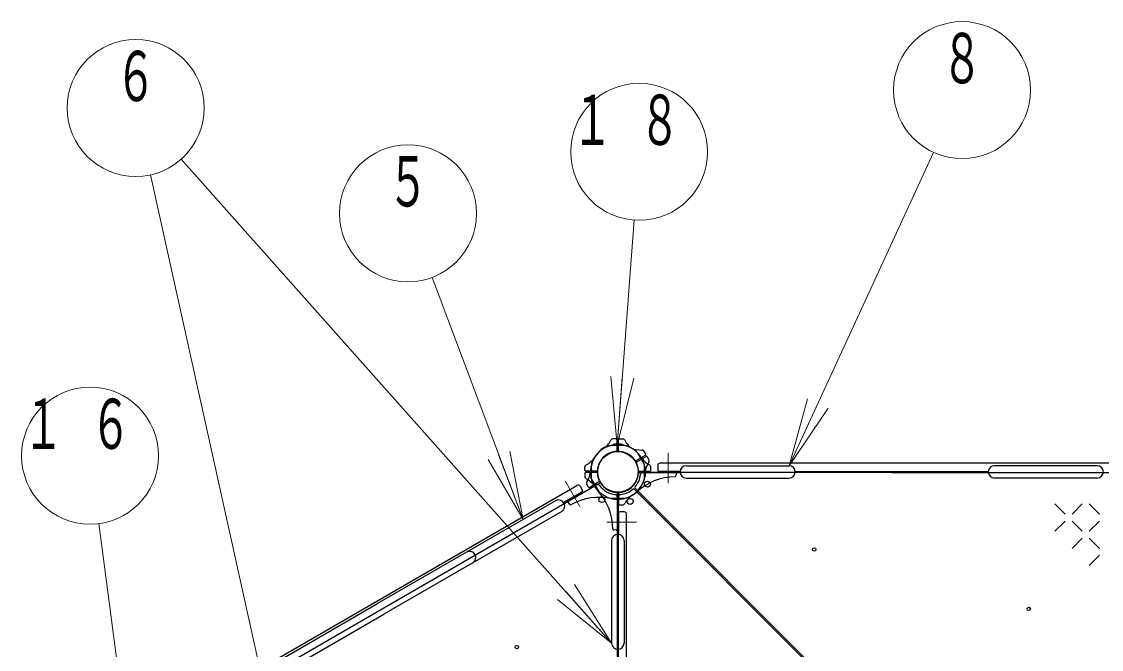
# Model space of a CAD drawing. Units: millimetres on the paper, scale 1:50. Extents: x -385 to 0, y -594 to 267.
# Drawn here: x -243.66 to -196.35, y 181.53 to 209.01 of the extents above; entities that cross this region are included whole.
import ezdxf
from ezdxf.enums import TextEntityAlignment as Align

# ---------------------------------------------------------------- set-up
doc = ezdxf.new("R2010")
doc.units = ezdxf.units.MM
doc.linetypes.add('USER2', pattern=[6, 3, -1, 1, -1])
doc.layers.add('1_50', color=2, linetype='Continuous', lineweight=25)
doc.styles.add('ＭＳ ゴシック', font='')
doc.styles.get('ＭＳ ゴシック').set_extended_font_data('MS Gothic')

msp = doc.modelspace()

# ---------------------------------------------------------------- linework, layer by layer
at = {"layer": '1_50', "color": 7, "lineweight": 13}
for p, q in [((-217.806, 181.799), (-236.663, 202.994)), ((-210.034, 189.571), (-203.709, 203.291)), ((-231.688, 173.785), (-238.008, 202.306)), ((-217.564, 190.449), (-216.824, 200.322)), ((-221.686, 187.216), (-225.673, 197.813)), ((-217.564, 190.449), (-217.839, 193.478)), ((-217.564, 190.449), (-217.34, 193.441)), ((-216.841, 193.404), (-217.564, 190.449)), ((-210.034, 189.571), (-209.232, 192.505)), ((-210.034, 189.571), (-208.778, 192.296)), ((-208.324, 192.086), (-210.034, 189.571)), ((-222.274, 190.2), (-221.686, 187.216)), ((-221.686, 187.216), (-223.21, 189.848)), ((-221.686, 187.216), (-222.742, 190.024)), ((-239.063, 177.806), (-240.268, 187.032)), ((-217.806, 181.799), (-219.8, 184.041)), ((-219.427, 184.373), (-217.806, 181.799)), ((-217.806, 181.799), (-220.174, 183.708))]:
    msp.add_line(p, q, dxfattribs=at)
at = {"layer": '1_50'}
for p, q in [((-217.606, 190.748), (-217.751, 190.743)), ((-217.564, 190.237), (-217.564, 190.708)), ((-217.504, 190.237), (-217.504, 190.708)), ((-217.463, 190.748), (-217.306, 190.742)), ((-216.315, 190.085), (-216.399, 190.219)), ((-216.737, 189.794), (-216.329, 190.03)), ((-216.707, 189.742), (-216.299, 189.978)), ((-216.244, 189.962), (-216.176, 189.833)), ((-218.983, 189.371), (-218.977, 189.528)), ((-218.983, 189.228), (-218.978, 189.082)), ((-218.472, 189.329), (-218.943, 189.329)), ((-218.472, 189.269), (-218.943, 189.269)), ((-216.597, 189.329), (-216.126, 189.329)), ((-216.597, 189.269), (-215.025, 189.269)), ((-216.086, 189.371), (-216.091, 189.516)), ((-218.331, 188.805), (-219.692, 188.019)), ((-218.824, 188.637), (-218.893, 188.765)), ((-218.361, 188.857), (-218.769, 188.621)), ((-214.985, 189.227), (-214.991, 189.122)), ((-217.564, 188.362), (-217.564, 186.79)), ((-217.504, 188.362), (-217.504, 187.891)), ((-219.706, 187.962), (-219.648, 187.874)), ((-217.463, 187.851), (-217.317, 187.856)), ((-217.606, 186.75), (-217.711, 186.756))]:
    msp.add_line(p, q, dxfattribs=at)
at = {"layer": '1_50', "color": 7}
for p, q in [((-218.299, 190.224), (-218.301, 190.227)), ((-217.953, 190.424), (-217.954, 190.427)), ((-217.734, 190.482), (-217.734, 190.486)), ((-217.334, 190.482), (-217.334, 190.486)), ((-216.351, 189.499), (-216.348, 189.499)), ((-215.784, 189.579), (-215.784, 189.399)), ((-215.774, 189.331), (-215.774, 189.267)), ((-215.774, 189.331), (-214.804, 189.331)), ((-215.774, 189.267), (-214.804, 189.267)), ((-195.384, 189.679), (-215.684, 189.679)), ((-201.306, 189.299), (-209.762, 189.299)), ((-216.351, 189.099), (-216.348, 189.099)), ((-236.907, 178.553), (-219.326, 188.703)), ((-219.074, 188.447), (-219.914, 187.962)), ((-219.042, 188.392), (-219.882, 187.907)), ((-219.19, 188.667), (-219.1, 188.511)), ((-219.074, 188.447), (-219.042, 188.392)), ((-217.502, 187.539), (-217.566, 187.539)), ((-217.566, 187.539), (-217.566, 186.569)), ((-217.502, 187.539), (-217.502, 186.569)), ((-217.254, 187.549), (-217.434, 187.549)), ((-217.154, 167.149), (-217.154, 187.449)), ((-217.534, 173.071), (-217.534, 181.527))]:
    msp.add_line(p, q, dxfattribs=at)
at = {"layer": '1_50', "color": 7, "linetype": 'USER2', "lineweight": 13}
for p, q in [((-217.136, 190.449), (-217.932, 190.449)), ((-216.737, 190.219), (-216.339, 189.529)), ((-215.334, 188.812), (-215.334, 190.115)), ((-218.684, 189.698), (-218.684, 188.901)), ((-216.384, 189.698), (-216.384, 188.901)), ((-219.196, 187.777), (-219.847, 188.905)), ((-218.729, 189.069), (-218.331, 188.379)), ((-217.136, 188.149), (-217.932, 188.149)), ((-218.022, 187.099), (-216.719, 187.099))]:
    msp.add_line(p, q, dxfattribs=at)
at = {"layer": '1_50', "color": 131}
for p, q in [((-205.534, 189.269), (-216.442, 189.269)), ((-214.534, 189.571), (-210.034, 189.571)), ((-205.534, 189.269), (-194.627, 189.269)), ((-196.534, 189.571), (-201.034, 189.571)), ((-214.534, 189.027), (-210.034, 189.027)), ((-196.534, 189.027), (-201.034, 189.027)), ((-194.289, 166.012), (-216.822, 188.544)), ((-194.247, 166.054), (-216.779, 188.587)), ((-220.268, 188.035), (-228.063, 183.535)), ((-217.504, 177.299), (-217.504, 188.207)), ((-219.996, 187.564), (-227.791, 183.064)), ((-217.806, 186.299), (-217.806, 181.799)), ((-217.262, 186.299), (-217.262, 181.799)), ((-235.857, 179.035), (-228.063, 183.535)), ((-235.585, 178.564), (-227.791, 183.064))]:
    msp.add_line(p, q, dxfattribs=at)
at = {"layer": '1_50', "color": 4}
for p, q in [((-237.358, 177.819), (-218.465, 188.727)), ((-217.564, 188.207), (-217.564, 166.392))]:
    msp.add_line(p, q, dxfattribs=at)
at = {"layer": '1_50', "color": 131, "lineweight": 13}
for p, q in [((-198.386, 187.897), (-197.936, 187.447)), ((-197.636, 187.447), (-197.186, 187.897)), ((-196.886, 187.897), (-196.436, 187.447)), ((-198.386, 186.697), (-197.936, 187.147)), ((-197.636, 187.147), (-197.186, 186.697)), ((-196.886, 186.697), (-196.436, 187.147)), ((-197.636, 185.947), (-197.186, 186.397)), ((-196.886, 186.397), (-196.436, 185.947)), ((-196.886, 185.197), (-196.436, 185.647))]:
    msp.add_line(p, q, dxfattribs=at)
at = {"layer": '1_50', "color": 7, "lineweight": 13}
for centre in [(-202.454, 206.015), (-238.658, 205.235), (-216.6, 203.314), (-226.729, 200.62), (-240.657, 190.007)]:
    msp.add_circle(centre, 3, dxfattribs=at)
at = {"layer": '1_50', "color": 7}
for centre, radius in [((-217.534, 189.299), 0.891), ((-217.534, 189.299), 0.891), ((-216.998, 188.006), 0.13), ((-208.934, 185.899), 0.075)]:
    msp.add_circle(centre, radius, dxfattribs=at)
at = {"layer": '1_50', "color": 131}
for centre, radius in [((-216.241, 188.764), 0.13), ((-216.998, 188.006), 0.13), ((-199.534, 183.299), 0.075)]:
    msp.add_circle(centre, radius, dxfattribs=at)
at = {"layer": '1_50', "color": 4}
for centre, radius in [((-218.234, 188.087), 0.13), ((-221.962, 181.629), 0.075)]:
    msp.add_circle(centre, radius, dxfattribs=at)
at = {"layer": '1_50'}
for centre, radius, start, end in [((-218.724, 191.15), 1, 302.7272, 332.5412), ((-217.748, 190.643), 0.1, 92, 152.5412), ((-217.748, 190.643), 0.1, 92, 152.5412), ((-217.604, 190.708), 0.04, 0, 92), ((-217.464, 190.708), 0.04, 88, 180), ((-217.321, 190.643), 0.1, 27.4588, 88), ((-216.345, 191.15), 1, 207.4588, 237.2728), ((-217.534, 189.299), 1.2, 122.7272, 180), ((-217.534, 189.299), 1.2, 120, 177.2728), ((-217.534, 189.299), 1.2, 90, 147.2728), ((-217.534, 189.299), 0.9, 94.2707, 180), ((-217.534, 189.299), 0.9, 90, 175.7293), ((-217.534, 189.299), 1.2, 62.7272, 120), ((-217.534, 189.299), 0.9, 34.2707, 120), ((-217.604, 190.237), 0.04, 274.2707, 0), ((-217.534, 189.299), 1.2, 32.7272, 90), ((-217.534, 189.299), 0.9, 4.2707, 90), ((-217.464, 190.237), 0.04, 180, 265.7293), ((-217.534, 189.299), 0.9, 0, 85.7293), ((-216.526, 191.255), 1, 242.7272, 272.5412), ((-217.534, 189.299), 1.2, 0, 57.2728), ((-216.477, 190.156), 0.1, 32, 92.5412), ((-219.385, 190.489), 1, 297.4588, 327.2728), ((-217.534, 189.299), 0.9, 120, 205.7293), ((-216.757, 189.829), 0.04, 214.2707, 300), ((-216.687, 189.707), 0.04, 120, 205.7293), ((-215.683, 190.489), 1, 212.7272, 242.5412), ((-215.337, 189.195), 1, 147.4588, 177.2728), ((-216.349, 190.064), 0.04, 300, 32), ((-216.279, 189.943), 0.04, 28, 120), ((-216.264, 189.786), 0.1, 327.4588, 28), ((-216.264, 189.786), 0.1, 327.4588, 28), ((-218.943, 189.369), 0.04, 178, 270), ((-218.943, 189.229), 0.04, 90, 182), ((-218.878, 189.513), 0.1, 117.4588, 178), ((-219.732, 189.404), 1, 327.4588, 357.2728), ((-217.534, 189.299), 1.2, 180, 222.2172), ((-218.472, 189.369), 0.04, 270, 355.7293), ((-218.472, 189.229), 0.04, 4.2707, 90), ((-217.534, 189.299), 0.9, 180, 265.7293), ((-217.534, 189.299), 0.9, 184.2707, 270), ((-217.534, 189.299), 0.9, 270, 355.7293), ((-217.534, 189.299), 0.9, 274.2707, 0), ((-217.534, 189.299), 0.9, 300, 25.7293), ((-217.534, 189.299), 1.2, 300, 357.2728), ((-217.534, 189.299), 1.2, 302.7272, 0), ((-216.597, 189.369), 0.04, 184.2707, 270), ((-216.597, 189.229), 0.04, 90, 175.7293), ((-216.191, 189.513), 0.1, 2, 62.5412), ((-216.126, 189.369), 0.04, 270, 2), ((-215.025, 189.229), 0.04, 357, 90), ((-218.878, 189.086), 0.1, 182, 242.5412), ((-218.878, 189.086), 0.1, 182, 242.5412), ((-219.385, 188.11), 1, 32.7272, 62.5412), ((-218.804, 188.812), 0.1, 147.4588, 208), ((-218.381, 188.891), 0.04, 300, 25.7293), ((-218.311, 188.77), 0.04, 34.2707, 120), ((-217.534, 189.299), 0.9, 214.2707, 300), ((-214.981, 186.485), 2.6, 91.0841, 132.2172), ((-215.031, 189.125), 0.04, 271.0842, 357), ((-218.789, 188.656), 0.04, 208, 300), ((-217.534, 189.299), 1.2, 212.7272, 270), ((-220.349, 186.746), 2.6, 1.0841, 42.2172), ((-217.604, 188.362), 0.04, 0, 85.7293), ((-217.534, 189.299), 1.2, 270, 312.2172), ((-217.464, 188.362), 0.04, 94.2707, 180), ((-216.345, 187.449), 1, 122.7272, 152.5412), ((-219.672, 187.984), 0.04, 120, 213), ((-219.615, 187.896), 0.04, 213, 298.9158), ((-218.338, 185.585), 2.6, 77.7828, 118.9159), ((-217.534, 189.299), 1.2, 257.7828, 300), ((-217.464, 187.891), 0.04, 180, 272), ((-217.321, 187.956), 0.1, 272, 332.5412), ((-217.709, 186.796), 0.04, 181.0841, 267), ((-217.604, 186.79), 0.04, 267, 0)]:
    msp.add_arc(centre, radius, start, end, dxfattribs=at)
at = {"layer": '1_50', "color": 7}
for centre, radius, start, end in [((-218.283, 190.237), 0.02, 128.6269, 210), ((-217.534, 189.299), 1.22, 120, 128.6269), ((-217.534, 189.299), 1.22, 111.3731, 120), ((-217.972, 190.417), 0.02, 30, 111.3731), ((-217.714, 190.486), 0.02, 98.6269, 180), ((-217.534, 189.299), 1.22, 90, 98.6269), ((-217.534, 189.299), 1.22, 81.3731, 90), ((-217.354, 190.486), 0.02, 0, 81.3731), ((-216.348, 189.479), 0.02, 8.6269, 90), ((-217.534, 189.299), 1.22, 0, 8.6269), ((-217.534, 189.299), 1.22, 351.3731, 0), ((-215.684, 189.579), 0.1, 90, 180), ((-215.684, 189.399), 0.1, 180, 270), ((-216.348, 189.119), 0.02, 270, 351.3731), ((-219.276, 188.617), 0.1, 30, 120), ((-219.186, 188.461), 0.1, 300, 30), ((-217.434, 187.449), 0.1, 90, 180), ((-217.254, 187.449), 0.1, 0, 90)]:
    msp.add_arc(centre, radius, start, end, dxfattribs=at)
at = {"layer": '1_50', "color": 131}
for centre, radius, start, end in [((-216.442, 189.169), 0.1, 90, 173.2128), ((-214.534, 189.299), 0.272, 90, 270), ((-210.034, 189.299), 0.272, 270, 90), ((-201.034, 189.299), 0.272, 90, 270), ((-196.534, 189.299), 0.272, 270, 90), ((-217.534, 189.299), 1, 318.8594, 353.2128), ((-217.404, 188.207), 0.1, 96.7872, 180), ((-217.534, 189.299), 1, 276.7872, 311.1406), ((-216.85, 188.516), 0.04, 45, 131.1406), ((-216.751, 188.615), 0.04, 138.8594, 225), ((-220.132, 187.799), 0.272, 300, 120), ((-217.534, 186.299), 0.272, 0, 180), ((-224.029, 185.549), 0.272, 300, 120), ((-217.534, 181.799), 0.272, 180, 0)]:
    msp.add_arc(centre, radius, start, end, dxfattribs=at)
at = {"layer": '1_50', "color": 4}
for centre, radius, start, end in [((-218.415, 188.641), 0.1, 36.7872, 120), ((-217.534, 189.299), 1, 216.7872, 263.2128), ((-217.664, 188.207), 0.1, 0, 83.2128)]:
    msp.add_arc(centre, radius, start, end, dxfattribs=at)

# ---------------------------------------------------------------- texts
at = {"layer": '1_50', "color": 7, "style": 'ＭＳ ゴシック', "width": 0.6}
for s, p in [('８', (-202.454, 208.515)), ('６', (-238.658, 207.735)), ('５', (-226.729, 203.12))]:
    msp.add_text(s, height=2.199, dxfattribs=at).set_placement(p, align=Align.TOP_CENTER)
at = {"layer": '1_50', "color": 7, "char_height": 2.199, "attachment_point": 2, "style": 'ＭＳ ゴシック'}
for s, insert in [('\\T1.64;\\W0.6;１８', (-216.6, 205.814)), ('\\T1.64;\\W0.6;１６', (-240.657, 192.507))]:
    msp.add_mtext(s, dxfattribs=dict(at, insert=insert))

doc.saveas('drawing.dxf')
